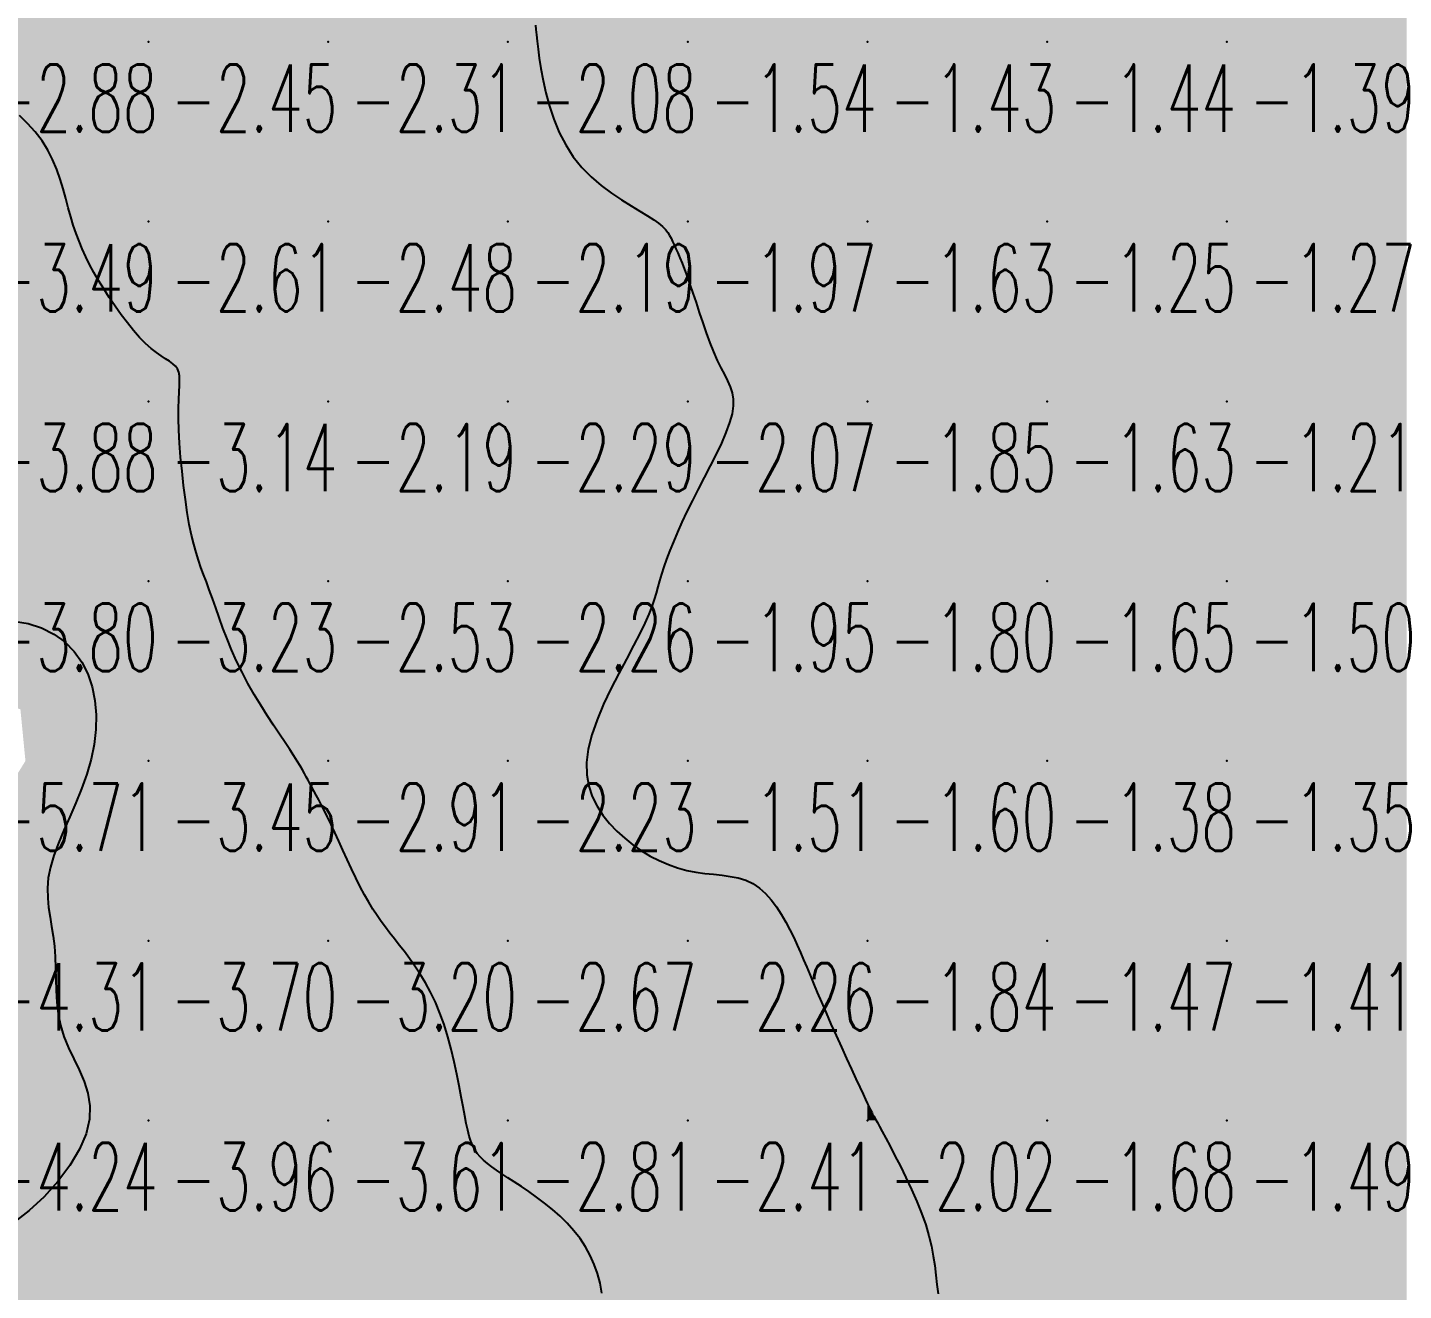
# Model space of a CAD drawing. Header units: millimetres. Extents: x 88261 to 90953, y 390274 to 392322.
# Drawn here: x 90093.5 to 90170.1, y 391827.8 to 391898 of the extents above; entities that cross this region are included whole.
import ezdxf
from ezdxf.enums import TextEntityAlignment as Align

# ---------------------------------------------------------------- set-up
doc = ezdxf.new("R2010")
doc.units = ezdxf.units.MM
doc.header["$LTSCALE"] = 25
for name, color, linetype in [('CN_03_00', 7, 'Continuous'), ('COTEAlt', 7, 'Continuous'), ('TN_COLORIAGE', 7, 'Continuous')]:
    doc.layers.add(name, color=color, linetype=linetype)
doc.styles.add('Simplex 1.0', font='Simplex.shx', dxfattribs={"width": 0.99, "height": 2.5})
doc.styles.get("Standard").update_dxf_attribs({"font": 'times.ttf'})

# ---------------------------------------------------------------- blocks, each defined once
blk = doc.blocks.new('COTE')
at = {"color": 0}
blk.add_point((0, 0), dxfattribs=at)
at = {"layer": 'COTEAlt'}
blk.add_attdef('ALT', text='', height=3.75, dxfattribs=at).set_placement((1.25, -1.25), align=Align.TOP_LEFT)

msp = doc.modelspace()

# ---------------------------------------------------------------- linework, layer by layer
at = {"layer": 'CN_03_00', "flags": 128}
for points, elevation in [([(90121.775, 391898.159), (90121.808, 391897.921), (90121.838, 391897.626), (90121.874, 391897.269), (90121.922, 391896.841), (90121.989, 391896.335), (90122.081, 391895.749), (90122.204, 391895.097), (90122.362, 391894.398), (90122.562, 391893.67), (90122.809, 391892.933), (90123.106, 391892.204), (90123.461, 391891.503), (90123.877, 391890.849), (90124.356, 391890.256), (90124.883, 391889.724), (90125.44, 391889.248), (90126.007, 391888.825), (90126.567, 391888.45), (90127.1, 391888.119), (90127.587, 391887.827), (90128.011, 391887.571), (90128.356, 391887.346), (90128.63, 391887.145), (90128.844, 391886.964), (90129.009, 391886.796), (90129.136, 391886.636), (90129.238, 391886.476), (90129.324, 391886.312), (90129.407, 391886.137), (90129.495, 391885.946), (90129.592, 391885.734), (90129.697, 391885.495), (90129.812, 391885.226), (90129.936, 391884.922), (90130.07, 391884.578), (90130.214, 391884.189), (90130.369, 391883.751), (90130.535, 391883.262), (90130.711, 391882.733), (90130.895, 391882.179), (90131.087, 391881.613), (90131.284, 391881.049), (90131.485, 391880.503), (90131.689, 391879.988), (90131.895, 391879.518), (90132.099, 391879.102), (90132.294, 391878.73), (90132.47, 391878.386), (90132.616, 391878.055), (90132.724, 391877.722), (90132.784, 391877.371), (90132.786, 391876.986), (90132.72, 391876.552), (90132.58, 391876.059), (90132.377, 391875.511), (90132.121, 391874.922), (90131.826, 391874.301), (90131.505, 391873.66), (90131.17, 391873.01), (90130.834, 391872.362), (90130.51, 391871.727), (90130.208, 391871.114), (90129.931, 391870.527), (90129.678, 391869.967), (90129.45, 391869.436), (90129.246, 391868.936), (90129.068, 391868.467), (90128.913, 391868.032), (90128.784, 391867.633), (90128.678, 391867.267), (90128.583, 391866.921), (90128.489, 391866.579), (90128.383, 391866.223), (90128.251, 391865.836), (90128.082, 391865.402), (90127.864, 391864.904), (90127.584, 391864.326), (90127.235, 391863.655), (90126.835, 391862.906), (90126.409, 391862.1), (90125.98, 391861.255), (90125.572, 391860.392), (90125.21, 391859.531), (90124.916, 391858.69), (90124.715, 391857.892), (90124.625, 391857.15), (90124.64, 391856.465), (90124.749, 391855.834), (90124.941, 391855.252), (90125.204, 391854.715), (90125.528, 391854.219), (90125.899, 391853.761), (90126.308, 391853.336), (90126.744, 391852.941), (90127.202, 391852.578), (90127.678, 391852.247), (90128.169, 391851.951), (90128.67, 391851.692), (90129.177, 391851.471), (90129.688, 391851.29), (90130.197, 391851.151), (90130.702, 391851.053), (90131.199, 391850.985), (90131.686, 391850.933), (90132.159, 391850.882), (90132.617, 391850.819), (90133.056, 391850.73), (90133.474, 391850.601), (90133.867, 391850.417), (90134.234, 391850.17), (90134.575, 391849.865), (90134.892, 391849.512), (90135.185, 391849.123), (90135.455, 391848.708), (90135.705, 391848.278), (90135.934, 391847.842), (90136.145, 391847.413), (90136.339, 391846.996), (90136.521, 391846.587), (90136.697, 391846.178), (90136.873, 391845.758), (90137.053, 391845.321), (90137.245, 391844.857), (90137.454, 391844.358), (90137.686, 391843.816), (90137.943, 391843.225), (90138.22, 391842.6), (90138.509, 391841.957), (90138.8, 391841.314), (90139.086, 391840.689), (90139.357, 391840.099), (90139.606, 391839.562), (90139.823, 391839.095), (90140.002, 391838.71), (90140.146, 391838.402), (90140.259, 391838.162), (90140.347, 391837.978), (90140.414, 391837.84), (90140.465, 391837.737), (90140.504, 391837.66), (90140.537, 391837.599), (90140.568, 391837.541), (90140.604, 391837.477), (90140.65, 391837.393), (90140.714, 391837.277), (90140.8, 391837.118), (90140.917, 391836.902), (90141.069, 391836.619), (90141.263, 391836.256), (90141.503, 391835.805), (90141.779, 391835.278), (90142.078, 391834.692), (90142.388, 391834.062), (90142.697, 391833.405), (90142.991, 391832.737), (90143.259, 391832.074), (90143.487, 391831.433), (90143.667, 391830.826), (90143.805, 391830.25), (90143.909, 391829.698), (90143.989, 391829.163), (90144.053, 391828.638), (90144.112, 391828.117), (90144.174, 391827.593)], -2), ([(90125.478, 391827.641), (90125.37, 391828.189), (90125.223, 391828.721), (90125.039, 391829.235), (90124.817, 391829.731), (90124.557, 391830.208), (90124.259, 391830.666), (90123.923, 391831.104), (90123.549, 391831.521), (90123.145, 391831.917), (90122.721, 391832.291), (90122.285, 391832.643), (90121.846, 391832.973), (90121.413, 391833.279), (90120.996, 391833.562), (90120.603, 391833.821), (90120.241, 391834.057), (90119.911, 391834.272), (90119.613, 391834.472), (90119.344, 391834.662), (90119.104, 391834.846), (90118.891, 391835.027), (90118.706, 391835.212), (90118.545, 391835.404), (90118.408, 391835.609), (90118.292, 391835.833), (90118.19, 391836.083), (90118.099, 391836.368), (90118.015, 391836.693), (90117.932, 391837.067), (90117.846, 391837.497), (90117.753, 391837.99), (90117.649, 391838.55), (90117.531, 391839.165), (90117.399, 391839.822), (90117.25, 391840.505), (90117.084, 391841.201), (90116.899, 391841.895), (90116.693, 391842.572), (90116.464, 391843.217), (90116.214, 391843.82), (90115.945, 391844.379), (90115.662, 391844.899), (90115.369, 391845.381), (90115.073, 391845.83), (90114.777, 391846.247), (90114.487, 391846.635), (90114.206, 391846.998), (90113.94, 391847.34), (90113.685, 391847.667), (90113.441, 391847.988), (90113.204, 391848.311), (90112.971, 391848.644), (90112.74, 391848.997), (90112.508, 391849.376), (90112.274, 391849.79), (90112.034, 391850.244), (90111.791, 391850.731), (90111.547, 391851.238), (90111.305, 391851.756), (90111.068, 391852.272), (90110.837, 391852.776), (90110.617, 391853.256), (90110.409, 391853.701), (90110.216, 391854.103), (90110.037, 391854.463), (90109.871, 391854.785), (90109.719, 391855.075), (90109.578, 391855.335), (90109.45, 391855.569), (90109.332, 391855.783), (90109.225, 391855.981), (90109.126, 391856.167), (90109.029, 391856.349), (90108.929, 391856.537), (90108.816, 391856.738), (90108.686, 391856.964), (90108.531, 391857.221), (90108.343, 391857.519), (90108.116, 391857.868), (90107.846, 391858.272), (90107.539, 391858.729), (90107.205, 391859.23), (90106.853, 391859.77), (90106.493, 391860.341), (90106.134, 391860.935), (90105.785, 391861.547), (90105.455, 391862.17), (90105.153, 391862.795), (90104.878, 391863.418), (90104.626, 391864.032), (90104.396, 391864.631), (90104.185, 391865.21), (90103.989, 391865.762), (90103.807, 391866.28), (90103.636, 391866.76), (90103.473, 391867.199), (90103.318, 391867.609), (90103.171, 391868.007), (90103.03, 391868.409), (90102.895, 391868.832), (90102.766, 391869.293), (90102.642, 391869.807), (90102.523, 391870.392), (90102.409, 391871.056), (90102.302, 391871.785), (90102.203, 391872.557), (90102.116, 391873.35), (90102.041, 391874.142), (90101.983, 391874.91), (90101.942, 391875.633), (90101.921, 391876.288), (90101.92, 391876.86), (90101.934, 391877.351), (90101.954, 391877.768), (90101.972, 391878.121), (90101.98, 391878.418), (90101.971, 391878.666), (90101.935, 391878.873), (90101.865, 391879.048), (90101.755, 391879.2), (90101.606, 391879.338), (90101.421, 391879.473), (90101.205, 391879.616), (90100.959, 391879.776), (90100.688, 391879.964), (90100.395, 391880.191), (90100.083, 391880.468), (90099.756, 391880.801), (90099.418, 391881.183), (90099.076, 391881.605), (90098.733, 391882.057), (90098.397, 391882.529), (90098.072, 391883.011), (90097.763, 391883.492), (90097.475, 391883.964), (90097.214, 391884.418), (90096.977, 391884.857), (90096.761, 391885.288), (90096.566, 391885.717), (90096.387, 391886.148), (90096.223, 391886.587), (90096.07, 391887.041), (90095.928, 391887.515), (90095.791, 391888.014), (90095.653, 391888.532), (90095.505, 391889.064), (90095.339, 391889.605), (90095.147, 391890.148), (90094.92, 391890.688), (90094.649, 391891.218), (90094.328, 391891.734), (90093.95, 391892.229), (90093.527, 391892.701), (90093.074, 391893.148)], -3), ([(90092.747, 391865.023), (90093.553, 391864.884), (90094.304, 391864.638), (90094.988, 391864.293), (90095.596, 391863.856), (90096.116, 391863.336), (90096.542, 391862.74), (90096.873, 391862.079), (90097.113, 391861.363), (90097.266, 391860.603), (90097.333, 391859.809), (90097.319, 391858.992), (90097.227, 391858.162), (90097.06, 391857.331), (90096.823, 391856.507), (90096.533, 391855.695), (90096.211, 391854.901), (90095.876, 391854.128), (90095.546, 391853.381), (90095.243, 391852.663), (90094.985, 391851.979), (90094.792, 391851.334), (90094.678, 391850.728), (90094.634, 391850.157), (90094.645, 391849.609), (90094.696, 391849.078), (90094.774, 391848.553), (90094.862, 391848.026), (90094.948, 391847.487), (90095.015, 391846.928), (90095.054, 391846.343), (90095.074, 391845.734), (90095.088, 391845.107), (90095.109, 391844.468), (90095.152, 391843.822), (90095.23, 391843.175), (90095.356, 391842.533), (90095.544, 391841.901), (90095.799, 391841.282), (90095.799, 391841.282), (90096.094, 391840.669), (90096.396, 391840.05), (90096.67, 391839.415), (90096.88, 391838.753), (90096.993, 391838.054), (90096.974, 391837.308), (90096.788, 391836.502), (90096.412, 391835.636), (90095.872, 391834.738), (90095.202, 391833.846), (90094.44, 391832.997), (90093.621, 391832.229), (90092.781, 391831.579)], -4)]:
    msp.add_lwpolyline(points, dxfattribs=dict(at, elevation=elevation))
at = {"layer": 'TN_COLORIAGE', "color": 111}
for points in [[(90090.249, 391897.239, -2.302), (90100.249, 391897.239, -2.302), (90100.249, 391907.239, -2.302)], [(90090.249, 391907.239, -2.302), (90090.249, 391897.239, -2.302), (90100.249, 391907.239, -2.302)], [(90100.249, 391907.239, -2.031), (90100.249, 391897.239, -2.031), (90110.249, 391907.239, -2.031)], [(90100.249, 391897.239, -2.031), (90110.249, 391897.239, -2.031), (90110.249, 391907.239, -2.031)], [(90110.249, 391897.239, -2), (90114.488, 391901.479, -2), (90110.249, 391907.239, -2), (90110.935, 391907.239, -2)], [(90110.249, 391897.239, -2), (90114.488, 391901.479, -2), (90120.249, 391897.239, -2), (90120.249, 391898.835, -2)], [(90120.249, 391898.835, -2.08), (90121.909, 391898.9, -2.08), (90120.249, 391897.239, -2.08)], [(90121.715, 391897.239, -2.08), (90121.909, 391898.9, -2.08), (90120.249, 391897.239, -2.08)], [(90090.249, 391895.336, -2.446), (90094.966, 391891.957, -2.446), (90090.249, 391897.239, -2.446), (90100.249, 391897.239, -2.446)], [(90095.853, 391887.239, -2.446), (90094.966, 391891.957, -2.446), (90100.249, 391887.239, -2.446), (90100.249, 391897.239, -2.446)], [(90100.249, 391887.239, -2.309), (90110.249, 391887.239, -2.309), (90110.249, 391897.239, -2.309)], [(90100.249, 391897.239, -2.309), (90100.249, 391887.239, -2.309), (90110.249, 391897.239, -2.309)], [(90110.249, 391897.239, -2.08), (90110.249, 391887.239, -2.08), (90120.249, 391897.239, -2.08)], [(90110.249, 391887.239, -2.08), (90120.249, 391887.239, -2.08), (90120.249, 391897.239, -2.08)], [(90120.249, 391887.239, -2), (90123.163, 391890.154, -2), (90120.249, 391897.239, -2), (90121.715, 391897.239, -2)], [(90123.163, 391890.154, -2.191), (90128.894, 391887.239, -2.191), (90120.249, 391887.239, -2.191)], [(90095.853, 391887.239, -2.612), (90097.188, 391884.178, -2.612), (90100.249, 391887.239, -2.612)], [(90100.249, 391879.831, -2.612), (90097.188, 391884.178, -2.612), (90100.249, 391887.239, -2.612)], [(90100.249, 391879.831, -2.479), (90102.314, 391879.305, -2.479), (90100.249, 391887.239, -2.479), (90110.249, 391887.239, -2.479)], [(90102.314, 391879.305, -2.189), (90101.683, 391877.239, -2.189), (90110.249, 391887.239, -2.189), (90110.249, 391877.239, -2.189)], [(90110.249, 391887.239, -2.191), (90110.249, 391877.239, -2.191), (90120.249, 391887.239, -2.191)], [(90110.249, 391877.239, -2.191), (90120.249, 391877.239, -2.191), (90120.249, 391887.239, -2.191)], [(90120.249, 391877.239, -2), (90129.324, 391886.315, -2), (90120.249, 391887.239, -2), (90128.894, 391887.239, -2)], [(90120.249, 391877.239, -2), (90129.324, 391886.315, -2), (90130.249, 391877.239, -2), (90130.249, 391884.326, -2)], [(90131.894, 391878.885, -2.073), (90130.249, 391884.326, -2.073), (90130.249, 391877.239, -2.073)], [(90131.894, 391878.885, -2.073), (90133.544, 391877.239, -2.073), (90130.249, 391877.239, -2.073)], [(90101.683, 391877.239, -2.189), (90102.477, 391869.468, -2.189), (90110.249, 391877.239, -2.189)], [(90103.549, 391867.239, -2.189), (90102.477, 391869.468, -2.189), (90110.249, 391867.239, -2.189), (90110.249, 391877.239, -2.189)], [(90110.249, 391877.239, -2.293), (90110.249, 391867.239, -2.293), (90120.249, 391877.239, -2.293)], [(90110.249, 391867.239, -2.293), (90120.249, 391867.239, -2.293), (90120.249, 391877.239, -2.293)], [(90120.249, 391877.239, -2.073), (90120.249, 391867.239, -2.073), (90130.249, 391877.239, -2.073)], [(90120.249, 391867.239, -2), (90128.52, 391867.239, -2), (90130.249, 391877.239, -2), (90130.249, 391871.471, -2)], [(90133.544, 391877.239, -2.073), (90130.249, 391871.471, -2.073), (90130.249, 391877.239, -2.073)], [(90103.549, 391867.239, -2.528), (90105.144, 391862.135, -2.528), (90110.249, 391867.239, -2.528)], [(90108.607, 391857.239, -2.528), (90105.144, 391862.135, -2.528), (90110.249, 391857.239, -2.528), (90110.249, 391867.239, -2.528)], [(90110.249, 391867.239, -2.255), (90110.249, 391857.239, -2.255), (90120.249, 391867.239, -2.255)], [(90110.249, 391857.239, -2.255), (90120.249, 391857.239, -2.255), (90120.249, 391867.239, -2.255)], [(90120.249, 391867.239, -2), (90128.52, 391867.239, -2), (90120.249, 391857.239, -2), (90128.378, 391865.369, -2)], [(90123.47, 391857.239, -2.232), (90128.378, 391865.369, -2.232), (90120.249, 391857.239, -2.232)], [(90108.607, 391857.239, -2.911), (90109.123, 391856.114, -2.911), (90110.249, 391857.239, -2.911)], [(90110.249, 391854.191, -2.911), (90109.123, 391856.114, -2.911), (90110.249, 391857.239, -2.911)], [(90110.249, 391854.191, -2.232), (90112.337, 391849.327, -2.232), (90110.249, 391857.239, -2.232), (90120.249, 391857.239, -2.232)], [(90114.047, 391847.239, -2.232), (90112.337, 391849.327, -2.232), (90120.249, 391847.239, -2.232), (90120.249, 391857.239, -2.232)], [(90120.249, 391847.239, -2), (90126.033, 391853.023, -2), (90120.249, 391857.239, -2), (90123.47, 391857.239, -2)], [(90120.249, 391847.239, -2), (90126.033, 391853.023, -2), (90130.249, 391847.239, -2), (90130.249, 391850.684, -2)], [(90130.249, 391850.684, -2.256), (90134.155, 391851.145, -2.256), (90130.249, 391847.239, -2.256)], [(90134.155, 391851.145, -2.256), (90136.333, 391847.239, -2.256), (90130.249, 391847.239, -2.256)], [(90114.047, 391847.239, -2.669), (90116.715, 391843.706, -2.669), (90120.249, 391847.239, -2.669)], [(90117.88, 391837.239, -2.669), (90116.715, 391843.706, -2.669), (90120.249, 391837.239, -2.669), (90120.249, 391847.239, -2.669)], [(90120.249, 391837.239, -2.256), (90130.249, 391837.239, -2.256), (90130.249, 391847.239, -2.256)], [(90120.249, 391847.239, -2.256), (90120.249, 391837.239, -2.256), (90130.249, 391847.239, -2.256)], [(90130.249, 391837.239, -2), (90137.383, 391844.374, -2), (90130.249, 391847.239, -2), (90136.333, 391847.239, -2)], [(90130.249, 391837.239, -2), (90137.383, 391844.374, -2), (90140.249, 391837.239, -2), (90140.249, 391838.162, -2)], [(90140.557, 391837.548, -2.017), (90140.249, 391838.162, -2.017), (90140.249, 391837.239, -2.017)], [(90117.88, 391837.239, -2.812), (90118.286, 391835.276, -2.812), (90120.249, 391837.239, -2.812)], [(90120.249, 391834.081, -2.812), (90118.286, 391835.276, -2.812), (90120.249, 391837.239, -2.812)], [(90120.249, 391834.081, -2.41), (90124.336, 391831.326, -2.41), (90120.249, 391837.239, -2.41), (90130.249, 391837.239, -2.41)], [(90125.945, 391827.239, -2.41), (90124.336, 391831.326, -2.41), (90130.249, 391827.239, -2.41), (90130.249, 391837.239, -2.41)], [(90130.249, 391837.239, -2.017), (90130.249, 391827.239, -2.017), (90140.249, 391837.239, -2.017)], [(90130.249, 391827.239, -2.017), (90140.249, 391827.239, -2.017), (90140.249, 391837.239, -2.017)], [(90140.557, 391837.548, -2.017), (90140.746, 391837.239, -2.017), (90140.249, 391837.239, -2.017)], [(90140.249, 391827.239, -2), (90144.04, 391831.03, -2), (90140.249, 391837.239, -2), (90140.746, 391837.239, -2)], [(90144.018, 391827.239, -2.195), (90144.04, 391831.03, -2.195), (90140.249, 391827.239, -2.195)]]:
    msp.add_solid(points, dxfattribs=at)
at = {"layer": 'TN_COLORIAGE', "color": 101}
for points in [[(90121.909, 391898.9, -1.536), (90121.715, 391897.239, -1.536), (90130.249, 391907.239, -1.536), (90130.249, 391897.239, -1.536)], [(90130.249, 391907.239, -1.619), (90130.249, 391897.239, -1.619), (90140.249, 391907.239, -1.619)], [(90130.249, 391897.239, -1.619), (90140.249, 391897.239, -1.619), (90140.249, 391907.239, -1.619)], [(90140.249, 391907.239, -1.571), (90140.249, 391897.239, -1.571), (90150.249, 391907.239, -1.571)], [(90140.249, 391897.239, -1.571), (90150.249, 391897.239, -1.571), (90150.249, 391907.239, -1.571)], [(90150.249, 391907.239, -1.365), (90150.249, 391897.239, -1.365), (90160.249, 391907.239, -1.365)], [(90150.249, 391897.239, -1.365), (90160.249, 391897.239, -1.365), (90160.249, 391907.239, -1.365)], [(90160.249, 391907.239, -1.589), (90160.249, 391897.239, -1.589), (90170.249, 391907.239, -1.589)], [(90160.249, 391897.239, -1.589), (90170.249, 391897.239, -1.589), (90170.249, 391907.239, -1.589)], [(90121.715, 391897.239, -1.536), (90123.163, 391890.154, -1.536), (90130.249, 391897.239, -1.536)], [(90128.894, 391887.239, -1.536), (90123.163, 391890.154, -1.536), (90130.249, 391887.239, -1.536), (90130.249, 391897.239, -1.536)], [(90130.249, 391887.239, -1.425), (90140.249, 391887.239, -1.425), (90140.249, 391897.239, -1.425)], [(90130.249, 391897.239, -1.425), (90130.249, 391887.239, -1.425), (90140.249, 391897.239, -1.425)], [(90140.249, 391887.239, -1.445), (90150.249, 391887.239, -1.445), (90150.249, 391897.239, -1.445)], [(90140.249, 391897.239, -1.445), (90140.249, 391887.239, -1.445), (90150.249, 391897.239, -1.445)], [(90150.249, 391887.239, -1.393), (90160.249, 391887.239, -1.393), (90160.249, 391897.239, -1.393)], [(90150.249, 391897.239, -1.393), (90150.249, 391887.239, -1.393), (90160.249, 391897.239, -1.393)], [(90160.249, 391887.239, -1.203), (90170.249, 391887.239, -1.203), (90170.249, 391897.239, -1.203)], [(90160.249, 391897.239, -1.203), (90160.249, 391887.239, -1.203), (90170.249, 391897.239, -1.203)], [(90128.894, 391887.239, -1.97), (90129.324, 391886.315, -1.97), (90130.249, 391887.239, -1.97)], [(90130.249, 391884.326, -1.97), (90129.324, 391886.315, -1.97), (90130.249, 391887.239, -1.97)], [(90130.249, 391884.326, -1.631), (90131.894, 391878.885, -1.631), (90130.249, 391887.239, -1.631), (90140.249, 391887.239, -1.631)], [(90133.544, 391877.239, -1.631), (90131.894, 391878.885, -1.631), (90140.249, 391877.239, -1.631), (90140.249, 391887.239, -1.631)], [(90140.249, 391887.239, -1.25), (90140.249, 391877.239, -1.25), (90150.249, 391887.239, -1.25)], [(90140.249, 391877.239, -1.25), (90150.249, 391877.239, -1.25), (90150.249, 391887.239, -1.25)], [(90150.249, 391877.239, -1.27), (90160.249, 391877.239, -1.27), (90160.249, 391887.239, -1.27)], [(90150.249, 391887.239, -1.27), (90150.249, 391877.239, -1.27), (90160.249, 391887.239, -1.27)], [(90160.249, 391887.239, -1.215), (90160.249, 391877.239, -1.215), (90170.249, 391887.239, -1.215)], [(90160.249, 391877.239, -1.215), (90170.249, 391877.239, -1.215), (90170.249, 391887.239, -1.215)], [(90130.249, 391867.239, -1.852), (90140.249, 391867.239, -1.852), (90140.249, 391877.239, -1.852)], [(90130.249, 391871.471, -1.852), (90133.544, 391877.239, -1.852), (90130.249, 391867.239, -1.852), (90140.249, 391877.239, -1.852)], [(90140.249, 391867.239, -1.632), (90150.249, 391867.239, -1.632), (90150.249, 391877.239, -1.632)], [(90140.249, 391877.239, -1.632), (90140.249, 391867.239, -1.632), (90150.249, 391877.239, -1.632)], [(90150.249, 391867.239, -1.211), (90160.249, 391867.239, -1.211), (90160.249, 391877.239, -1.211)], [(90150.249, 391877.239, -1.211), (90150.249, 391867.239, -1.211), (90160.249, 391877.239, -1.211)], [(90160.249, 391867.239, -1.054), (90170.249, 391867.239, -1.054), (90170.249, 391877.239, -1.054)], [(90160.249, 391877.239, -1.054), (90160.249, 391867.239, -1.054), (90170.249, 391877.239, -1.054)], [(90130.249, 391871.471, -1.947), (90128.52, 391867.239, -1.947), (90130.249, 391867.239, -1.947)], [(90128.378, 391865.369, -1.512), (90123.47, 391857.239, -1.512), (90130.249, 391867.239, -1.512), (90130.249, 391857.239, -1.512)], [(90128.378, 391865.369, -1.947), (90128.52, 391867.239, -1.947), (90130.249, 391867.239, -1.947)], [(90130.249, 391867.239, -1.797), (90130.249, 391857.239, -1.797), (90140.249, 391867.239, -1.797)], [(90130.249, 391857.239, -1.797), (90140.249, 391857.239, -1.797), (90140.249, 391867.239, -1.797)], [(90140.249, 391857.239, -1.647), (90150.249, 391857.239, -1.647), (90150.249, 391867.239, -1.647)], [(90140.249, 391867.239, -1.647), (90140.249, 391857.239, -1.647), (90150.249, 391867.239, -1.647)], [(90150.249, 391867.239, -1.498), (90150.249, 391857.239, -1.498), (90160.249, 391867.239, -1.498)], [(90150.249, 391857.239, -1.498), (90160.249, 391857.239, -1.498), (90160.249, 391867.239, -1.498)], [(90160.249, 391867.239, -1.255), (90160.249, 391857.239, -1.255), (90170.249, 391867.239, -1.255)], [(90160.249, 391857.239, -1.255), (90170.249, 391857.239, -1.255), (90170.249, 391867.239, -1.255)], [(90123.47, 391857.239, -1.512), (90126.033, 391853.023, -1.512), (90130.249, 391857.239, -1.512)], [(90130.249, 391850.684, -1.512), (90126.033, 391853.023, -1.512), (90130.249, 391857.239, -1.512)], [(90134.155, 391851.145, -1.512), (90130.249, 391850.684, -1.512), (90140.249, 391857.239, -1.512), (90130.249, 391857.239, -1.512)], [(90136.333, 391847.239, -1.6), (90134.155, 391851.145, -1.6), (90140.249, 391847.239, -1.6), (90140.249, 391857.239, -1.6)], [(90140.249, 391847.239, -1.377), (90150.249, 391847.239, -1.377), (90150.249, 391857.239, -1.377)], [(90140.249, 391857.239, -1.377), (90140.249, 391847.239, -1.377), (90150.249, 391857.239, -1.377)], [(90150.249, 391847.239, -1.348), (90160.249, 391847.239, -1.348), (90160.249, 391857.239, -1.348)], [(90150.249, 391857.239, -1.348), (90150.249, 391847.239, -1.348), (90160.249, 391857.239, -1.348)], [(90160.249, 391847.239, -1.417), (90170.249, 391847.239, -1.417), (90170.249, 391857.239, -1.417)], [(90160.249, 391857.239, -1.417), (90160.249, 391847.239, -1.417), (90170.249, 391857.239, -1.417)], [(90136.333, 391847.239, -1.835), (90137.383, 391844.374, -1.835), (90140.249, 391847.239, -1.835)], [(90140.249, 391838.162, -1.835), (90137.383, 391844.374, -1.835), (90140.249, 391847.239, -1.835)], [(90140.249, 391838.162, -1.474), (90140.557, 391837.548, -1.474), (90140.249, 391847.239, -1.474), (90150.249, 391847.239, -1.474)], [(90140.746, 391837.239, -1.474), (90140.557, 391837.548, -1.474), (90150.249, 391837.239, -1.474), (90150.249, 391847.239, -1.474)], [(90150.249, 391847.239, -1.407), (90150.249, 391837.239, -1.407), (90160.249, 391847.239, -1.407)], [(90150.249, 391837.239, -1.407), (90160.249, 391837.239, -1.407), (90160.249, 391847.239, -1.407)], [(90160.249, 391847.239, -1.496), (90160.249, 391837.239, -1.496), (90170.249, 391847.239, -1.496)], [(90160.249, 391837.239, -1.496), (90170.249, 391837.239, -1.496), (90170.249, 391847.239, -1.496)], [(90140.746, 391837.239, -1.68), (90144.04, 391831.03, -1.68), (90150.249, 391837.239, -1.68)], [(90144.04, 391831.03, -1.677), (90144.018, 391827.239, -1.677), (90150.249, 391837.239, -1.677), (90150.249, 391827.239, -1.677)], [(90150.249, 391837.239, -1.489), (90150.249, 391827.239, -1.489), (90160.249, 391837.239, -1.489)], [(90150.249, 391827.239, -1.489), (90160.249, 391827.239, -1.489), (90160.249, 391837.239, -1.489)], [(90160.249, 391837.239, -1.539), (90160.249, 391827.239, -1.539), (90170.249, 391837.239, -1.539)], [(90160.249, 391827.239, -1.539), (90170.249, 391827.239, -1.539), (90170.249, 391837.239, -1.539)]]:
    msp.add_solid(points, dxfattribs=at)
at = {"layer": 'TN_COLORIAGE', "color": 121}
for points in [[(90094.966, 391891.957, -3.495), (90090.249, 391895.336, -3.495), (90090.249, 391887.239, -3.495)], [(90094.966, 391891.957, -3.495), (90095.853, 391887.239, -3.495), (90090.249, 391887.239, -3.495)], [(90090.249, 391877.239, -3), (90097.188, 391884.178, -3), (90090.249, 391887.239, -3), (90095.853, 391887.239, -3)], [(90090.249, 391877.239, -3), (90097.188, 391884.178, -3), (90100.249, 391877.239, -3), (90100.249, 391879.831, -3)], [(90102.314, 391879.305, -3.136), (90100.249, 391879.831, -3.136), (90100.249, 391877.239, -3.136)], [(90101.683, 391877.239, -3.136), (90102.314, 391879.305, -3.136), (90100.249, 391877.239, -3.136)], [(90090.249, 391877.239, -3.136), (90090.249, 391867.239, -3.136), (90100.249, 391877.239, -3.136)], [(90090.249, 391867.239, -3.136), (90100.249, 391867.239, -3.136), (90100.249, 391877.239, -3.136)], [(90100.249, 391867.239, -3), (90102.477, 391869.468, -3), (90100.249, 391877.239, -3), (90101.683, 391877.239, -3)], [(90102.477, 391869.468, -3.232), (90103.549, 391867.239, -3.232), (90100.249, 391867.239, -3.232)], [(90090.249, 391866.191, -3.232), (90097.156, 391864.146, -3.232), (90090.249, 391867.239, -3.232), (90100.249, 391867.239, -3.232)], [(90097.828, 391857.239, -3.232), (90097.156, 391864.146, -3.232), (90100.249, 391857.239, -3.232), (90100.249, 391867.239, -3.232)], [(90100.249, 391857.239, -3), (90105.144, 391862.135, -3), (90100.249, 391867.239, -3), (90103.549, 391867.239, -3)], [(90105.144, 391862.135, -3.453), (90108.607, 391857.239, -3.453), (90100.249, 391857.239, -3.453)], [(90095.365, 391847.239, -3.453), (90093.89, 391850.881, -3.453), (90100.249, 391847.239, -3.453), (90100.249, 391857.239, -3.453)], [(90093.89, 391850.881, -3.453), (90097.828, 391857.239, -3.453), (90100.249, 391857.239, -3.453)], [(90100.249, 391847.239, -3), (90109.123, 391856.114, -3), (90100.249, 391857.239, -3), (90108.607, 391857.239, -3)], [(90100.249, 391847.239, -3), (90109.123, 391856.114, -3), (90110.249, 391847.239, -3), (90110.249, 391854.191, -3)], [(90112.337, 391849.327, -3.203), (90110.249, 391854.191, -3.203), (90110.249, 391847.239, -3.203)], [(90112.337, 391849.327, -3.203), (90114.047, 391847.239, -3.203), (90110.249, 391847.239, -3.203)], [(90094.741, 391841.732, -3.701), (90095.365, 391847.239, -3.701), (90100.249, 391847.239, -3.701)], [(90098.934, 391837.239, -3.701), (90094.741, 391841.732, -3.701), (90100.249, 391837.239, -3.701), (90100.249, 391847.239, -3.701)], [(90100.249, 391847.239, -3.203), (90100.249, 391837.239, -3.203), (90110.249, 391847.239, -3.203)], [(90100.249, 391837.239, -3.203), (90110.249, 391837.239, -3.203), (90110.249, 391847.239, -3.203)], [(90110.249, 391837.239, -3), (90116.715, 391843.706, -3), (90110.249, 391847.239, -3), (90114.047, 391847.239, -3)], [(90116.715, 391843.706, -3.606), (90117.88, 391837.239, -3.606), (90110.249, 391837.239, -3.606)], [(90090.249, 391828.325, -3.963), (90098.934, 391837.239, -3.963), (90090.249, 391827.239, -3.963), (90100.249, 391837.239, -3.963)], [(90090.249, 391827.239, -3.963), (90100.249, 391827.239, -3.963), (90100.249, 391837.239, -3.963)], [(90100.249, 391837.239, -3.606), (90100.249, 391827.239, -3.606), (90110.249, 391837.239, -3.606)], [(90100.249, 391827.239, -3.606), (90110.249, 391827.239, -3.606), (90110.249, 391837.239, -3.606)], [(90110.249, 391827.239, -3), (90118.286, 391835.276, -3), (90110.249, 391837.239, -3), (90117.88, 391837.239, -3)], [(90110.249, 391827.239, -3), (90118.286, 391835.276, -3), (90120.249, 391827.239, -3), (90120.249, 391834.081, -3)], [(90124.336, 391831.326, -3.407), (90120.249, 391834.081, -3.407), (90120.249, 391827.239, -3.407)], [(90124.336, 391831.326, -3.407), (90125.945, 391827.239, -3.407), (90120.249, 391827.239, -3.407)]]:
    msp.add_solid(points, dxfattribs=at)
at = {"layer": 'TN_COLORIAGE', "color": 131}
for points in [[(90090.249, 391860.968, -4), (90090.249, 391866.191, -4), (90093.126, 391860.116, -4), (90097.156, 391864.146, -4)], [(90093.406, 391857.239, -4), (90097.828, 391857.239, -4), (90093.126, 391860.116, -4), (90097.156, 391864.146, -4)], [(90090.249, 391852.142, -4), (90093.406, 391857.239, -4), (90090.249, 391847.239, -4), (90097.828, 391857.239, -4)], [(90097.828, 391857.239, -4.313), (90093.89, 391850.881, -4.313), (90090.249, 391847.239, -4.313)], [(90093.89, 391850.881, -4.313), (90095.365, 391847.239, -4.313), (90090.249, 391847.239, -4.313)], [(90090.249, 391847.239, -4), (90095.365, 391847.239, -4), (90090.249, 391837.239, -4), (90094.741, 391841.732, -4)], [(90094.741, 391841.732, -4.244), (90098.934, 391837.239, -4.244), (90090.249, 391837.239, -4.244)], [(90098.934, 391837.239, -4.244), (90090.249, 391828.325, -4.244), (90090.249, 391837.239, -4.244)]]:
    msp.add_solid(points, dxfattribs=at)

# ---------------------------------------------------------------- block references
at = {"layer": 'COTEAlt'}
ref = msp.add_blockref('COTE', (90090.249, 391897.239), dxfattribs=at)
ref.add_attrib('ALT', '-2.88', dxfattribs={"height": 3.75, "style": 'Simplex 1.0', "width": 0.6}).set_placement((90091.499, 391895.989), align=Align.TOP_LEFT)
ref = msp.add_blockref('COTE', (90100.249, 391897.239), dxfattribs=at)
ref.add_attrib('ALT', '-2.45', dxfattribs={"height": 3.75, "style": 'Simplex 1.0', "width": 0.6}).set_placement((90101.499, 391895.989), align=Align.TOP_LEFT)
ref = msp.add_blockref('COTE', (90110.249, 391897.239), dxfattribs=at)
ref.add_attrib('ALT', '-2.31', dxfattribs={"height": 3.75, "style": 'Simplex 1.0', "width": 0.6}).set_placement((90111.499, 391895.989), align=Align.TOP_LEFT)
ref = msp.add_blockref('COTE', (90120.249, 391897.239), dxfattribs=at)
ref.add_attrib('ALT', '-2.08', dxfattribs={"height": 3.75, "style": 'Simplex 1.0', "width": 0.6}).set_placement((90121.499, 391895.989), align=Align.TOP_LEFT)
ref = msp.add_blockref('COTE', (90130.249, 391897.239), dxfattribs=at)
ref.add_attrib('ALT', '-1.54', dxfattribs={"height": 3.75, "style": 'Simplex 1.0', "width": 0.6}).set_placement((90131.499, 391895.989), align=Align.TOP_LEFT)
ref = msp.add_blockref('COTE', (90140.249, 391897.239), dxfattribs=at)
ref.add_attrib('ALT', '-1.43', dxfattribs={"height": 3.75, "style": 'Simplex 1.0', "width": 0.6}).set_placement((90141.499, 391895.989), align=Align.TOP_LEFT)
ref = msp.add_blockref('COTE', (90150.249, 391897.239), dxfattribs=at)
ref.add_attrib('ALT', '-1.44', dxfattribs={"height": 3.75, "style": 'Simplex 1.0', "width": 0.6}).set_placement((90151.499, 391895.989), align=Align.TOP_LEFT)
ref = msp.add_blockref('COTE', (90160.249, 391897.239), dxfattribs=at)
ref.add_attrib('ALT', '-1.39', dxfattribs={"height": 3.75, "style": 'Simplex 1.0', "width": 0.6}).set_placement((90161.499, 391895.989), align=Align.TOP_LEFT)
ref = msp.add_blockref('COTE', (90090.249, 391887.239), dxfattribs=at)
ref.add_attrib('ALT', '-3.49', dxfattribs={"height": 3.75, "style": 'Simplex 1.0', "width": 0.6}).set_placement((90091.499, 391885.989), align=Align.TOP_LEFT)
ref = msp.add_blockref('COTE', (90100.249, 391887.239), dxfattribs=at)
ref.add_attrib('ALT', '-2.61', dxfattribs={"height": 3.75, "style": 'Simplex 1.0', "width": 0.6}).set_placement((90101.499, 391885.989), align=Align.TOP_LEFT)
ref = msp.add_blockref('COTE', (90110.249, 391887.239), dxfattribs=at)
ref.add_attrib('ALT', '-2.48', dxfattribs={"height": 3.75, "style": 'Simplex 1.0', "width": 0.6}).set_placement((90111.499, 391885.989), align=Align.TOP_LEFT)
ref = msp.add_blockref('COTE', (90120.249, 391887.239), dxfattribs=at)
ref.add_attrib('ALT', '-2.19', dxfattribs={"height": 3.75, "style": 'Simplex 1.0', "width": 0.6}).set_placement((90121.499, 391885.989), align=Align.TOP_LEFT)
ref = msp.add_blockref('COTE', (90130.249, 391887.239), dxfattribs=at)
ref.add_attrib('ALT', '-1.97', dxfattribs={"height": 3.75, "style": 'Simplex 1.0', "width": 0.6}).set_placement((90131.499, 391885.989), align=Align.TOP_LEFT)
ref = msp.add_blockref('COTE', (90140.249, 391887.239), dxfattribs=at)
ref.add_attrib('ALT', '-1.63', dxfattribs={"height": 3.75, "style": 'Simplex 1.0', "width": 0.6}).set_placement((90141.499, 391885.989), align=Align.TOP_LEFT)
ref = msp.add_blockref('COTE', (90150.249, 391887.239), dxfattribs=at)
ref.add_attrib('ALT', '-1.25', dxfattribs={"height": 3.75, "style": 'Simplex 1.0', "width": 0.6}).set_placement((90151.499, 391885.989), align=Align.TOP_LEFT)
ref = msp.add_blockref('COTE', (90160.249, 391887.239), dxfattribs=at)
ref.add_attrib('ALT', '-1.27', dxfattribs={"height": 3.75, "style": 'Simplex 1.0', "width": 0.6}).set_placement((90161.499, 391885.989), align=Align.TOP_LEFT)
ref = msp.add_blockref('COTE', (90090.249, 391877.239), dxfattribs=at)
ref.add_attrib('ALT', '-3.88', dxfattribs={"height": 3.75, "style": 'Simplex 1.0', "width": 0.6}).set_placement((90091.499, 391875.989), align=Align.TOP_LEFT)
ref = msp.add_blockref('COTE', (90100.249, 391877.239), dxfattribs=at)
ref.add_attrib('ALT', '-3.14', dxfattribs={"height": 3.75, "style": 'Simplex 1.0', "width": 0.6}).set_placement((90101.499, 391875.989), align=Align.TOP_LEFT)
ref = msp.add_blockref('COTE', (90110.249, 391877.239), dxfattribs=at)
ref.add_attrib('ALT', '-2.19', dxfattribs={"height": 3.75, "style": 'Simplex 1.0', "width": 0.6}).set_placement((90111.499, 391875.989), align=Align.TOP_LEFT)
ref = msp.add_blockref('COTE', (90120.249, 391877.239), dxfattribs=at)
ref.add_attrib('ALT', '-2.29', dxfattribs={"height": 3.75, "style": 'Simplex 1.0', "width": 0.6}).set_placement((90121.499, 391875.989), align=Align.TOP_LEFT)
ref = msp.add_blockref('COTE', (90130.249, 391877.239), dxfattribs=at)
ref.add_attrib('ALT', '-2.07', dxfattribs={"height": 3.75, "style": 'Simplex 1.0', "width": 0.6}).set_placement((90131.499, 391875.989), align=Align.TOP_LEFT)
ref = msp.add_blockref('COTE', (90140.249, 391877.239), dxfattribs=at)
ref.add_attrib('ALT', '-1.85', dxfattribs={"height": 3.75, "style": 'Simplex 1.0', "width": 0.6}).set_placement((90141.499, 391875.989), align=Align.TOP_LEFT)
ref = msp.add_blockref('COTE', (90150.249, 391877.239), dxfattribs=at)
ref.add_attrib('ALT', '-1.63', dxfattribs={"height": 3.75, "style": 'Simplex 1.0', "width": 0.6}).set_placement((90151.499, 391875.989), align=Align.TOP_LEFT)
ref = msp.add_blockref('COTE', (90160.249, 391877.239), dxfattribs=at)
ref.add_attrib('ALT', '-1.21', dxfattribs={"height": 3.75, "style": 'Simplex 1.0', "width": 0.6}).set_placement((90161.499, 391875.989), align=Align.TOP_LEFT)
ref = msp.add_blockref('COTE', (90090.249, 391867.239), dxfattribs=at)
ref.add_attrib('ALT', '-3.80', dxfattribs={"height": 3.75, "style": 'Simplex 1.0', "width": 0.6}).set_placement((90091.499, 391865.989), align=Align.TOP_LEFT)
ref = msp.add_blockref('COTE', (90100.249, 391867.239), dxfattribs=at)
ref.add_attrib('ALT', '-3.23', dxfattribs={"height": 3.75, "style": 'Simplex 1.0', "width": 0.6}).set_placement((90101.499, 391865.989), align=Align.TOP_LEFT)
ref = msp.add_blockref('COTE', (90110.249, 391867.239), dxfattribs=at)
ref.add_attrib('ALT', '-2.53', dxfattribs={"height": 3.75, "style": 'Simplex 1.0', "width": 0.6}).set_placement((90111.499, 391865.989), align=Align.TOP_LEFT)
ref = msp.add_blockref('COTE', (90120.249, 391867.239), dxfattribs=at)
ref.add_attrib('ALT', '-2.26', dxfattribs={"height": 3.75, "style": 'Simplex 1.0', "width": 0.6}).set_placement((90121.499, 391865.989), align=Align.TOP_LEFT)
ref = msp.add_blockref('COTE', (90130.249, 391867.239), dxfattribs=at)
ref.add_attrib('ALT', '-1.95', dxfattribs={"height": 3.75, "style": 'Simplex 1.0', "width": 0.6}).set_placement((90131.499, 391865.989), align=Align.TOP_LEFT)
ref = msp.add_blockref('COTE', (90140.249, 391867.239), dxfattribs=at)
ref.add_attrib('ALT', '-1.80', dxfattribs={"height": 3.75, "style": 'Simplex 1.0', "width": 0.6}).set_placement((90141.499, 391865.989), align=Align.TOP_LEFT)
ref = msp.add_blockref('COTE', (90150.249, 391867.239), dxfattribs=at)
ref.add_attrib('ALT', '-1.65', dxfattribs={"height": 3.75, "style": 'Simplex 1.0', "width": 0.6}).set_placement((90151.499, 391865.989), align=Align.TOP_LEFT)
ref = msp.add_blockref('COTE', (90160.249, 391867.239), dxfattribs=at)
ref.add_attrib('ALT', '-1.50', dxfattribs={"height": 3.75, "style": 'Simplex 1.0', "width": 0.6}).set_placement((90161.499, 391865.989), align=Align.TOP_LEFT)
ref = msp.add_blockref('COTE', (90090.249, 391857.239), dxfattribs=at)
ref.add_attrib('ALT', '-5.71', dxfattribs={"height": 3.75, "style": 'Simplex 1.0', "width": 0.6}).set_placement((90091.499, 391855.989), align=Align.TOP_LEFT)
ref = msp.add_blockref('COTE', (90100.249, 391857.239), dxfattribs=at)
ref.add_attrib('ALT', '-3.45', dxfattribs={"height": 3.75, "style": 'Simplex 1.0', "width": 0.6}).set_placement((90101.499, 391855.989), align=Align.TOP_LEFT)
ref = msp.add_blockref('COTE', (90110.249, 391857.239), dxfattribs=at)
ref.add_attrib('ALT', '-2.91', dxfattribs={"height": 3.75, "style": 'Simplex 1.0', "width": 0.6}).set_placement((90111.499, 391855.989), align=Align.TOP_LEFT)
ref = msp.add_blockref('COTE', (90120.249, 391857.239), dxfattribs=at)
ref.add_attrib('ALT', '-2.23', dxfattribs={"height": 3.75, "style": 'Simplex 1.0', "width": 0.6}).set_placement((90121.499, 391855.989), align=Align.TOP_LEFT)
ref = msp.add_blockref('COTE', (90130.249, 391857.239), dxfattribs=at)
ref.add_attrib('ALT', '-1.51', dxfattribs={"height": 3.75, "style": 'Simplex 1.0', "width": 0.6}).set_placement((90131.499, 391855.989), align=Align.TOP_LEFT)
ref = msp.add_blockref('COTE', (90140.249, 391857.239), dxfattribs=at)
ref.add_attrib('ALT', '-1.60', dxfattribs={"height": 3.75, "style": 'Simplex 1.0', "width": 0.6}).set_placement((90141.499, 391855.989), align=Align.TOP_LEFT)
ref = msp.add_blockref('COTE', (90150.249, 391857.239), dxfattribs=at)
ref.add_attrib('ALT', '-1.38', dxfattribs={"height": 3.75, "style": 'Simplex 1.0', "width": 0.6}).set_placement((90151.499, 391855.989), align=Align.TOP_LEFT)
ref = msp.add_blockref('COTE', (90160.249, 391857.239), dxfattribs=at)
ref.add_attrib('ALT', '-1.35', dxfattribs={"height": 3.75, "style": 'Simplex 1.0', "width": 0.6}).set_placement((90161.499, 391855.989), align=Align.TOP_LEFT)
ref = msp.add_blockref('COTE', (90090.249, 391847.239), dxfattribs=at)
ref.add_attrib('ALT', '-4.31', dxfattribs={"height": 3.75, "style": 'Simplex 1.0', "width": 0.6}).set_placement((90091.499, 391845.989), align=Align.TOP_LEFT)
ref = msp.add_blockref('COTE', (90100.249, 391847.239), dxfattribs=at)
ref.add_attrib('ALT', '-3.70', dxfattribs={"height": 3.75, "style": 'Simplex 1.0', "width": 0.6}).set_placement((90101.499, 391845.989), align=Align.TOP_LEFT)
ref = msp.add_blockref('COTE', (90110.249, 391847.239), dxfattribs=at)
ref.add_attrib('ALT', '-3.20', dxfattribs={"height": 3.75, "style": 'Simplex 1.0', "width": 0.6}).set_placement((90111.499, 391845.989), align=Align.TOP_LEFT)
ref = msp.add_blockref('COTE', (90120.249, 391847.239), dxfattribs=at)
ref.add_attrib('ALT', '-2.67', dxfattribs={"height": 3.75, "style": 'Simplex 1.0', "width": 0.6}).set_placement((90121.499, 391845.989), align=Align.TOP_LEFT)
ref = msp.add_blockref('COTE', (90130.249, 391847.239), dxfattribs=at)
ref.add_attrib('ALT', '-2.26', dxfattribs={"height": 3.75, "style": 'Simplex 1.0', "width": 0.6}).set_placement((90131.499, 391845.989), align=Align.TOP_LEFT)
ref = msp.add_blockref('COTE', (90140.249, 391847.239), dxfattribs=at)
ref.add_attrib('ALT', '-1.84', dxfattribs={"height": 3.75, "style": 'Simplex 1.0', "width": 0.6}).set_placement((90141.499, 391845.989), align=Align.TOP_LEFT)
ref = msp.add_blockref('COTE', (90150.249, 391847.239), dxfattribs=at)
ref.add_attrib('ALT', '-1.47', dxfattribs={"height": 3.75, "style": 'Simplex 1.0', "width": 0.6}).set_placement((90151.499, 391845.989), align=Align.TOP_LEFT)
ref = msp.add_blockref('COTE', (90160.249, 391847.239), dxfattribs=at)
ref.add_attrib('ALT', '-1.41', dxfattribs={"height": 3.75, "style": 'Simplex 1.0', "width": 0.6}).set_placement((90161.499, 391845.989), align=Align.TOP_LEFT)
ref = msp.add_blockref('COTE', (90090.249, 391837.239), dxfattribs=at)
ref.add_attrib('ALT', '-4.24', dxfattribs={"height": 3.75, "style": 'Simplex 1.0', "width": 0.6}).set_placement((90091.499, 391835.989), align=Align.TOP_LEFT)
ref = msp.add_blockref('COTE', (90100.249, 391837.239), dxfattribs=at)
ref.add_attrib('ALT', '-3.96', dxfattribs={"height": 3.75, "style": 'Simplex 1.0', "width": 0.6}).set_placement((90101.499, 391835.989), align=Align.TOP_LEFT)
ref = msp.add_blockref('COTE', (90110.249, 391837.239), dxfattribs=at)
ref.add_attrib('ALT', '-3.61', dxfattribs={"height": 3.75, "style": 'Simplex 1.0', "width": 0.6}).set_placement((90111.499, 391835.989), align=Align.TOP_LEFT)
ref = msp.add_blockref('COTE', (90120.249, 391837.239), dxfattribs=at)
ref.add_attrib('ALT', '-2.81', dxfattribs={"height": 3.75, "style": 'Simplex 1.0', "width": 0.6}).set_placement((90121.499, 391835.989), align=Align.TOP_LEFT)
ref = msp.add_blockref('COTE', (90130.249, 391837.239), dxfattribs=at)
ref.add_attrib('ALT', '-2.41', dxfattribs={"height": 3.75, "style": 'Simplex 1.0', "width": 0.6}).set_placement((90131.499, 391835.989), align=Align.TOP_LEFT)
ref = msp.add_blockref('COTE', (90140.249, 391837.239), dxfattribs=at)
ref.add_attrib('ALT', '-2.02', dxfattribs={"height": 3.75, "style": 'Simplex 1.0', "width": 0.6}).set_placement((90141.499, 391835.989), align=Align.TOP_LEFT)
ref = msp.add_blockref('COTE', (90150.249, 391837.239), dxfattribs=at)
ref.add_attrib('ALT', '-1.68', dxfattribs={"height": 3.75, "style": 'Simplex 1.0', "width": 0.6}).set_placement((90151.499, 391835.989), align=Align.TOP_LEFT)
ref = msp.add_blockref('COTE', (90160.249, 391837.239), dxfattribs=at)
ref.add_attrib('ALT', '-1.49', dxfattribs={"height": 3.75, "style": 'Simplex 1.0', "width": 0.6}).set_placement((90161.499, 391835.989), align=Align.TOP_LEFT)

doc.saveas('drawing.dxf')
